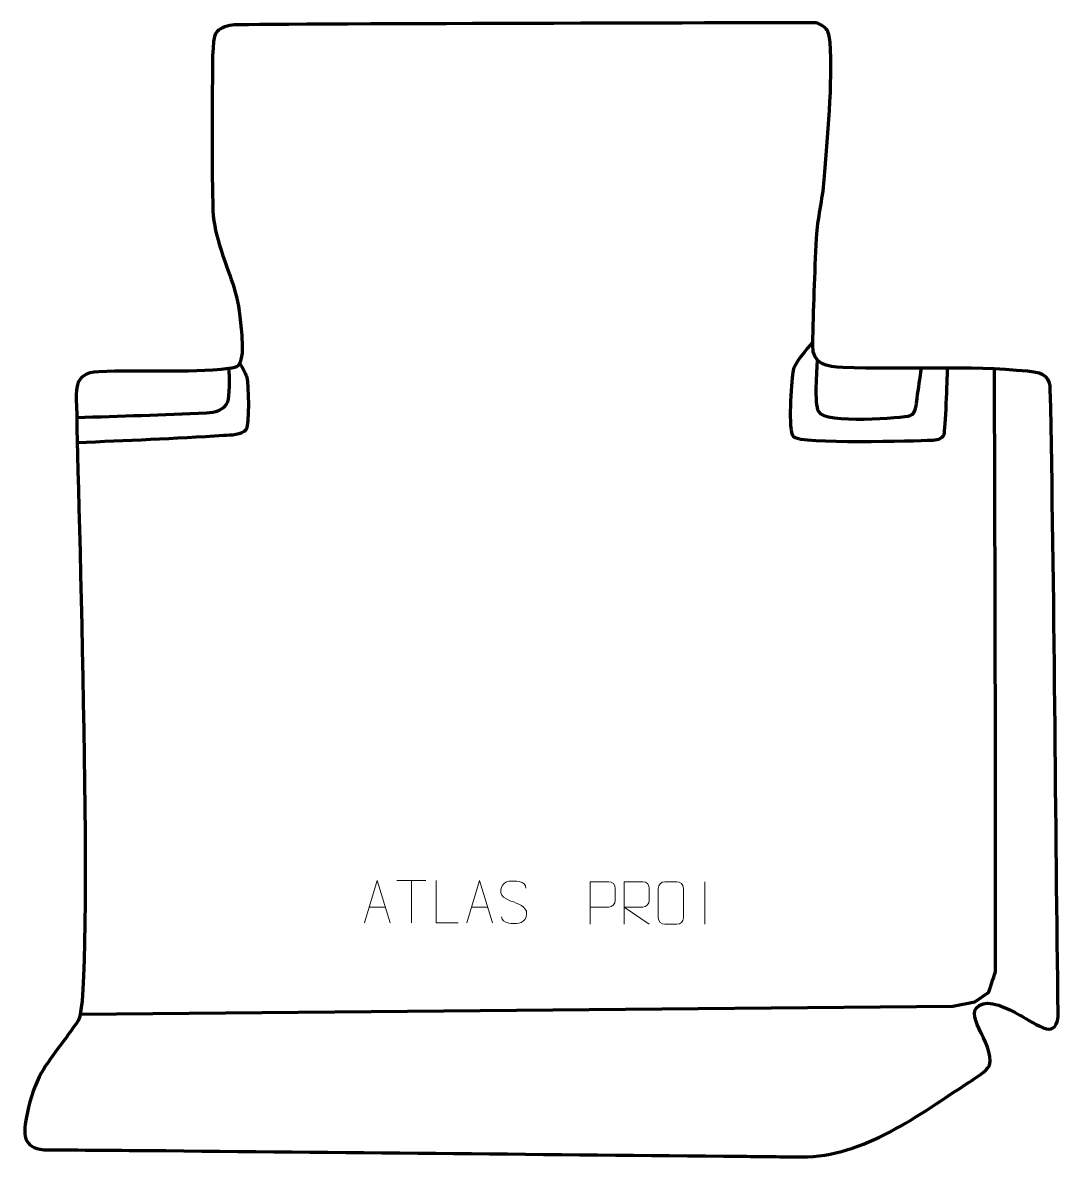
# Model space of a CAD drawing. Header units: millimetres. Extents: x 1212 to 1820, y -17 to 649.
import ezdxf

# ---------------------------------------------------------------- set-up
doc = ezdxf.new("R2010")
doc.units = ezdxf.units.MM
doc.header["$MEASUREMENT"] = 0
doc.layers.add('layer 1', color=7, linetype='Continuous')
doc.layers.add('layer 2', color=7, linetype='Continuous')

msp = doc.modelspace()

# ---------------------------------------------------------------- linework, layer by layer
at = {"layer": 'layer 1', "color": 142, "lineweight": 158}
for points, knots in [([(1675.6522, 461.8656), (1671.9941, 457.4351), (1664.4721, 449.5155), (1663.8421, 443.8702), (1663.8421, 443.8702), (1663.2494, 437.6855), (1660.68, 409.9746), (1664.2633, 406.2924), (1664.2633, 406.2924), (1668.5831, 401.8535), (1736.179, 403.9542), (1745.1798, 404.2729), (1745.1798, 404.2729), (1747.7545, 404.3641), (1751.7118, 404.7892), (1752.6479, 407.6484), (1752.6479, 407.6484), (1753.5431, 410.3828), (1754.5314, 440.4054), (1754.731, 445.6361), (1754.731, 445.6361), (1754.731, 445.6361), (1754.7672, 446.5847), (1754.7672, 446.5847)], [0, 0, 0, 0, 0.14285714, 0.14285714, 0.14285714, 0.14285714, 0.28571429, 0.28571429, 0.28571429, 0.28571429, 0.42857143, 0.42857143, 0.42857143, 0.42857143, 0.57142857, 0.57142857, 0.57142857, 0.57142857, 0.71428571, 0.71428571, 0.71428571, 0.71428571, 1, 1, 1, 1]), ([(1243.7123, 417.5461), (1269.0863, 418.4727), (1294.5075, 419.034), (1319.8628, 420.3314), (1319.8628, 420.3314), (1324.8311, 420.5856), (1330.0587, 421.6842), (1332.3291, 426.7518), (1332.3291, 426.7518), (1333.6232, 429.6403), (1333.5138, 441.8943), (1333.0411, 446.2777)], [0, 0, 0, 0, 0.25, 0.25, 0.25, 0.25, 0.5, 0.5, 0.5, 0.5, 1, 1, 1, 1]), ([(1339.3872, 449.4191), (1341.8465, 445.3245), (1342.9876, 443.0512), (1343.515, 441.038), (1343.515, 441.038), (1344.6045, 436.8796), (1345.0339, 413.236), (1343.0962, 410.5734), (1343.0962, 410.5734), (1340.4023, 406.8718), (1334.2159, 407.2989), (1329.8895, 406.9989), (1329.8895, 406.9989), (1301.416, 405.0242), (1272.5559, 403.9666), (1244.033, 402.7104)], [0, 0, 0, 0, 0.2, 0.2, 0.2, 0.2, 0.4, 0.4, 0.4, 0.4, 0.6, 0.6, 0.6, 0.6, 1, 1, 1, 1]), ([(1678.1944, 451.4156), (1677.9632, 444.9309), (1676.2898, 425.9885), (1678.9017, 420.9945), (1678.9017, 420.9945), (1682.6129, 413.8984), (1728.9557, 417.2607), (1732.8538, 418.7246), (1732.8538, 418.7246), (1736.4358, 420.07), (1736.2982, 425.2723), (1736.7965, 428.7289), (1736.7965, 428.7289), (1737.6534, 434.6729), (1738.5091, 440.6284), (1739.4105, 446.5652)], [0, 0, 0, 0, 0.2, 0.2, 0.2, 0.2, 0.4, 0.4, 0.4, 0.4, 0.6, 0.6, 0.6, 0.6, 1, 1, 1, 1]), ([(1245.7758, 67.4649), (1245.7758, 67.4649), (1757.7546, 72.1994), (1757.7546, 72.1994), (1757.7546, 72.1994), (1757.7546, 72.1994), (1770.7643, 74.6141), (1770.7643, 74.6141), (1770.7643, 74.6141), (1770.7643, 74.6141), (1778.8018, 80.1604), (1778.8018, 80.1604), (1778.8018, 80.1604), (1778.8018, 80.1604), (1782.0207, 90.0265), (1782.7103, 91.602), (1782.7103, 91.602), (1783.3998, 93.1775), (1782.2463, 446.0165), (1782.2463, 446.0165)], [0, 0, 0, 0, 0.16666667, 0.16666667, 0.16666667, 0.16666667, 0.33333333, 0.33333333, 0.33333333, 0.33333333, 0.5, 0.5, 0.5, 0.5, 0.66666667, 0.66666667, 0.66666667, 0.66666667, 1, 1, 1, 1])]:
    msp.add_open_spline(points, degree=3, knots=knots, dxfattribs=at)
at = {"layer": 'layer 2', "color": 242, "lineweight": 158}
msp.add_open_spline([(1677.4837, 649.2264), (1679.7794, 648.4701), (1681.8464, 647.2968), (1683.506, 645.506), (1683.506, 645.506), (1684.8311, 644.0759), (1685.4733, 641.1953), (1685.7321, 637.8027), (1685.7321, 637.8027), (1687.5553, 613.9054), (1684.1096, 581.5466), (1682.3256, 556.9677), (1682.3256, 556.9677), (1681.47, 545.1889), (1678.4326, 534.5334), (1677.8359, 522.8801), (1677.8359, 522.8801), (1676.7664, 501.9961), (1676.0609, 480.8564), (1675.6101, 459.9482), (1675.6101, 459.9482), (1675.3907, 448.6706), (1683.9543, 447.193), (1693.2927, 446.8682), (1693.2927, 446.8682), (1727.9137, 445.6642), (1767.9654, 448.0712), (1801.6015, 444.6534), (1801.6015, 444.6534), (1812.7446, 443.521), (1814.8429, 440.9027), (1814.9939, 433.9286), (1814.9939, 433.9286), (1817.3993, 322.9169), (1818.1272, 172.3466), (1819.6246, 67.9859), (1819.6246, 67.9859), (1819.6939, 63.1572), (1818.1824, 58.6189), (1814.0662, 58.554), (1814.0662, 58.554), (1811.0142, 58.506), (1802.2594, 63.9183), (1799.3299, 65.6149), (1799.3299, 65.6149), (1794.0308, 68.6837), (1781.9845, 75.4874), (1775.5567, 73.4559), (1775.5567, 73.4559), (1760.9782, 68.8481), (1782.7051, 51.2613), (1779.3068, 37.2676), (1779.3068, 37.2676), (1777.3995, 33.8819), (1770.6207, 29.6577), (1767.2904, 27.5041), (1767.2904, 27.5041), (1738.4345, 8.6847), (1705.2366, -16.5484), (1669.2367, -16.3027), (1669.2367, -16.3027), (1657.7421, -16.2242), (1646.2428, -16.0574), (1634.7477, -15.9441), (1634.7477, -15.9441), (1634.7477, -15.9441), (1633.7894, -15.9349), (1633.7894, -15.9349), (1633.7894, -15.9349), (1521.1888, -14.8398), (1408.5883, -13.7447), (1295.9877, -12.6494), (1295.9877, -12.6494), (1272.9836, -12.4412), (1250.0306, -12.2535), (1227.0244, -12.1797), (1227.0244, -12.1797), (1212.7219, -12.1338), (1211.9925, -4.7123), (1214.1609, 7.2003), (1214.1609, 7.2003), (1215.4613, 14.3447), (1218.3596, 24.0981), (1221.6719, 30.5934), (1221.6719, 30.5934), (1227.7904, 42.2011), (1237.6285, 52.8923), (1244.6603, 63.929), (1244.6603, 63.929), (1254.0138, 78.6096), (1244.0583, 384.9007), (1243.6709, 420.4063), (1243.6709, 420.4063), (1243.539, 432.501), (1240.5434, 443.6849), (1256.6522, 444.4257), (1256.6522, 444.4257), (1281.777, 445.4573), (1308.1758, 443.4299), (1333.0411, 446.2777), (1333.0411, 446.2777), (1338.1933, 446.8678), (1339.5251, 447.7151), (1340.4542, 453.4494), (1340.4542, 453.4494), (1341.2716, 458.494), (1340.6019, 464.5067), (1340.1839, 469.6206), (1340.1839, 469.6206), (1338.7264, 490.1555), (1334.4992, 497.2271), (1328.391, 515.8101), (1328.391, 515.8101), (1325.8876, 523.5435), (1324.0444, 530.822), (1323.5722, 538.9751), (1323.5722, 538.9751), (1322.9938, 564.0637), (1322.9948, 589.9599), (1323.3105, 615.0627), (1323.3105, 615.0627), (1323.3823, 620.648), (1322.9936, 639.7831), (1325.2622, 643.1221), (1325.2622, 643.1221), (1327.1222, 645.8596), (1330.8673, 647.2015), (1334.9948, 647.8649), (1334.9948, 647.8649), (1339.1222, 648.5282), (1677.4837, 649.2264), (1677.4837, 649.2264)], degree=3, knots=[0, 0, 0, 0, 0.02941176, 0.02941176, 0.02941176, 0.02941176, 0.05882353, 0.05882353, 0.05882353, 0.05882353, 0.08823529, 0.08823529, 0.08823529, 0.08823529, 0.11764706, 0.11764706, 0.11764706, 0.11764706, 0.14705882, 0.14705882, 0.14705882, 0.14705882, 0.17647059, 0.17647059, 0.17647059, 0.17647059, 0.20588235, 0.20588235, 0.20588235, 0.20588235, 0.23529412, 0.23529412, 0.23529412, 0.23529412, 0.26470588, 0.26470588, 0.26470588, 0.26470588, 0.29411765, 0.29411765, 0.29411765, 0.29411765, 0.32352941, 0.32352941, 0.32352941, 0.32352941, 0.35294118, 0.35294118, 0.35294118, 0.35294118, 0.38235294, 0.38235294, 0.38235294, 0.38235294, 0.41176471, 0.41176471, 0.41176471, 0.41176471, 0.44117647, 0.44117647, 0.44117647, 0.44117647, 0.47058824, 0.47058824, 0.47058824, 0.47058824, 0.5, 0.5, 0.5, 0.5, 0.52941176, 0.52941176, 0.52941176, 0.52941176, 0.55882353, 0.55882353, 0.55882353, 0.55882353, 0.58823529, 0.58823529, 0.58823529, 0.58823529, 0.61764706, 0.61764706, 0.61764706, 0.61764706, 0.64705882, 0.64705882, 0.64705882, 0.64705882, 0.67647059, 0.67647059, 0.67647059, 0.67647059, 0.70588235, 0.70588235, 0.70588235, 0.70588235, 0.73529412, 0.73529412, 0.73529412, 0.73529412, 0.76470588, 0.76470588, 0.76470588, 0.76470588, 0.79411765, 0.79411765, 0.79411765, 0.79411765, 0.82352941, 0.82352941, 0.82352941, 0.82352941, 0.85294118, 0.85294118, 0.85294118, 0.85294118, 0.88235294, 0.88235294, 0.88235294, 0.88235294, 0.91176471, 0.91176471, 0.91176471, 0.91176471, 0.94117647, 0.94117647, 0.94117647, 0.94117647, 1, 1, 1, 1], dxfattribs=at)
at = {"layer": 'layer 2', "color": 250, "lineweight": 9}
for points, knots in [([(1412.6479, 121.0115), (1412.6479, 121.0115), (1420.0189, 145.965), (1420.0189, 145.965), (1420.0189, 145.965), (1420.0189, 145.965), (1427.5888, 121.0115), (1427.5888, 121.0115)], [0, 0, 0, 0, 0.33333333, 0.33333333, 0.33333333, 0.33333333, 1, 1, 1, 1]), ([(1467.5929, 121.0114), (1467.5929, 121.0114), (1454.6438, 121.0114), (1454.6438, 121.0114), (1454.6438, 121.0114), (1454.6438, 121.0114), (1454.6438, 145.965), (1454.6438, 145.965)], [0, 0, 0, 0, 0.33333333, 0.33333333, 0.33333333, 0.33333333, 1, 1, 1, 1]), ([(1472.6479, 121.0115), (1472.6479, 121.0115), (1480.0189, 145.965), (1480.0189, 145.965), (1480.0189, 145.965), (1480.0189, 145.965), (1487.5888, 121.0115), (1487.5888, 121.0115)], [0, 0, 0, 0, 0.33333333, 0.33333333, 0.33333333, 0.33333333, 1, 1, 1, 1]), ([(1500.1212, 133.2665), (1495.8729, 134.7369), (1490.9648, 136.5327), (1492.9699, 142.053), (1492.9699, 142.053), (1494.4734, 146.1929), (1499.687, 145.8044), (1503.2906, 145.2033), (1503.2906, 145.2033), (1506.1512, 144.7261), (1507.0159, 143.5129), (1507.3265, 141.4288)], [0, 0, 0, 0, 0.25, 0.25, 0.25, 0.25, 0.5, 0.5, 0.5, 0.5, 1, 1, 1, 1]), ([(1545.0305, 120.1687), (1545.0305, 120.1687), (1545.0305, 145.1223), (1545.0305, 145.1223), (1545.0305, 145.1223), (1548.6255, 145.1223), (1552.2208, 145.1223), (1555.8162, 145.1223), (1555.8162, 145.1223), (1558.1414, 145.0844), (1559.6988, 143.5943), (1559.6946, 141.2282), (1559.6946, 141.2282), (1559.6942, 139.1925), (1559.6942, 136.1332), (1559.6946, 134.0972), (1559.6946, 134.0972), (1559.6881, 132.2218), (1557.8759, 130.2799), (1555.8663, 130.2608), (1555.8663, 130.2608), (1555.8663, 130.2608), (1545.0305, 130.2608), (1545.0305, 130.2608)], [0, 0, 0, 0, 0.14285714, 0.14285714, 0.14285714, 0.14285714, 0.28571429, 0.28571429, 0.28571429, 0.28571429, 0.42857143, 0.42857143, 0.42857143, 0.42857143, 0.57142857, 0.57142857, 0.57142857, 0.57142857, 0.71428571, 0.71428571, 0.71428571, 0.71428571, 1, 1, 1, 1]), ([(1565.0305, 120.1688), (1565.0305, 120.1688), (1565.0305, 145.1223), (1565.0305, 145.1223), (1565.0305, 145.1223), (1568.6253, 145.1223), (1572.2208, 145.1223), (1575.816, 145.1223), (1575.816, 145.1223), (1578.1413, 145.0846), (1579.6986, 143.5946), (1579.6945, 141.2282), (1579.6945, 141.2282), (1579.6941, 139.1927), (1579.6941, 136.1333), (1579.6945, 134.0973), (1579.6945, 134.0973), (1579.688, 132.2218), (1577.8757, 130.28), (1575.8662, 130.2609), (1575.8662, 130.2609), (1575.8662, 130.2609), (1565.0305, 130.2609), (1565.0305, 130.2609), (1565.0305, 130.2609), (1565.0305, 130.2609), (1579.6852, 120.1688), (1579.6852, 120.1688)], [0, 0, 0, 0, 0.125, 0.125, 0.125, 0.125, 0.25, 0.25, 0.25, 0.25, 0.375, 0.375, 0.375, 0.375, 0.5, 0.5, 0.5, 0.5, 0.625, 0.625, 0.625, 0.625, 0.75, 0.75, 0.75, 0.75, 1, 1, 1, 1]), ([(1588.843, 145.122), (1591.1687, 145.122), (1593.4948, 145.122), (1595.8209, 145.122), (1595.8209, 145.122), (1597.7675, 145.1576), (1599.7589, 143.666), (1599.7856, 141.2284), (1599.7856, 141.2284), (1599.7852, 135.4815), (1599.7852, 129.7342), (1599.7856, 123.9865), (1599.7856, 123.9865), (1599.6458, 121.6631), (1597.9686, 120.1835), (1595.8209, 120.1727), (1595.8209, 120.1727), (1593.489, 120.1731), (1591.1571, 120.1731), (1588.8256, 120.1727), (1588.8256, 120.1727), (1586.9006, 120.0673), (1584.9285, 121.9518), (1584.9397, 123.9691), (1584.9397, 123.9691), (1584.94, 129.7392), (1584.94, 135.5089), (1584.9397, 141.2782), (1584.9397, 141.2782), (1584.9439, 143.4163), (1586.6906, 145.1355), (1588.843, 145.122)], [0, 0, 0, 0, 0.11111111, 0.11111111, 0.11111111, 0.11111111, 0.22222222, 0.22222222, 0.22222222, 0.22222222, 0.33333333, 0.33333333, 0.33333333, 0.33333333, 0.44444444, 0.44444444, 0.44444444, 0.44444444, 0.55555556, 0.55555556, 0.55555556, 0.55555556, 0.66666667, 0.66666667, 0.66666667, 0.66666667, 0.77777778, 0.77777778, 0.77777778, 0.77777778, 1, 1, 1, 1]), ([(1500.1212, 133.2664), (1504.1398, 131.6197), (1509.1693, 129.7314), (1507.3353, 124.3711), (1507.3353, 124.3711), (1505.8755, 120.1047), (1500.9647, 120.3614), (1497.2386, 120.9161), (1497.2386, 120.9161), (1494.4886, 121.3259), (1493.2677, 122.5394), (1492.8897, 124.6516)], [0, 0, 0, 0, 0.25, 0.25, 0.25, 0.25, 0.5, 0.5, 0.5, 0.5, 1, 1, 1, 1])]:
    msp.add_open_spline(points, degree=3, knots=knots, dxfattribs=at)
for points in [[(1431.6248, 145.9415), (1431.6248, 145.9415), (1448.612, 145.9415), (1448.612, 145.9415)], [(1440.1186, 121.0115), (1440.1186, 121.0115), (1440.1186, 145.965), (1440.1186, 145.965)], [(1612.3626, 145.1326), (1612.3626, 145.1326), (1612.3626, 120.1585), (1612.3626, 120.1585)], [(1415.3705, 130.2609), (1415.3705, 130.2609), (1424.8662, 130.2609), (1424.8662, 130.2609)], [(1475.3705, 130.2609), (1475.3705, 130.2609), (1484.8662, 130.2609), (1484.8662, 130.2609)]]:
    msp.add_open_spline(points, degree=3, dxfattribs=at)

doc.saveas('drawing.dxf')
